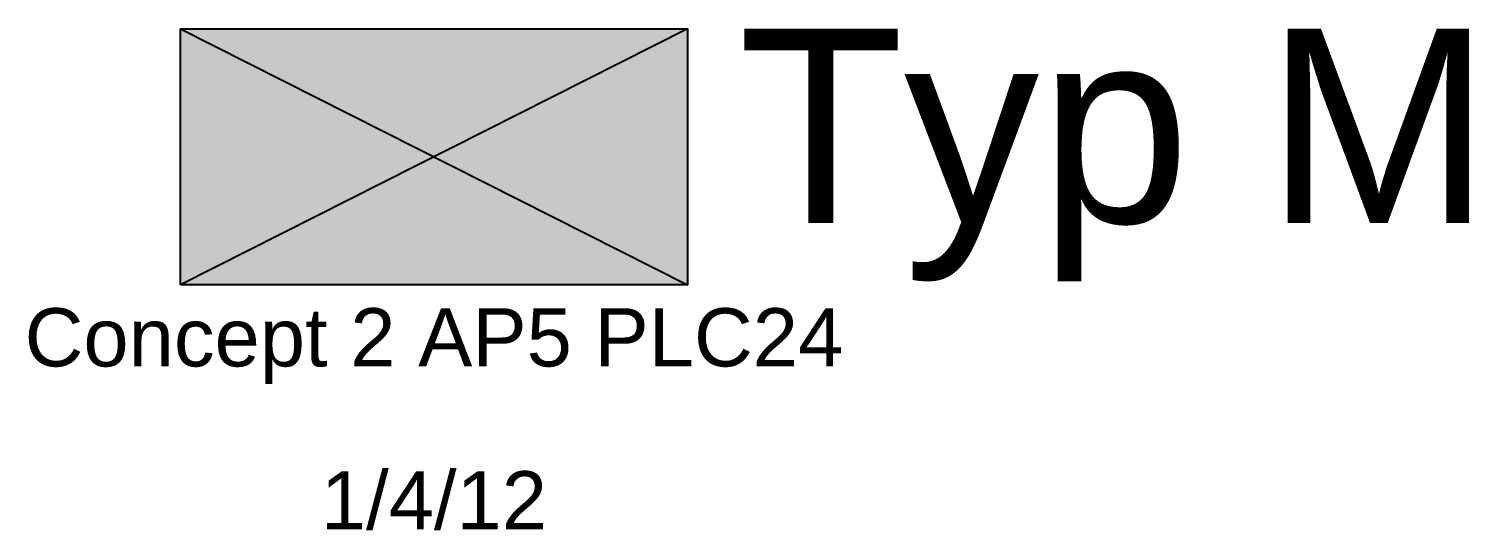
# Model space of a CAD drawing. Header units: millimetres. Extents: x -107261 to 64178, y -7557 to 117559.
# Drawn here: x -47849 to -45994, y 65294 to 65940 of the extents above; entities that cross this region are included whole.
import ezdxf
from ezdxf.enums import TextEntityAlignment as Align

# ---------------------------------------------------------------- set-up
doc = ezdxf.new("R2010")
doc.units = ezdxf.units.MM
for name, color, linetype in [('din_SIBEL_10_emergency_lighting', 90, 'Continuous'), ('din_SIBEL_31_color_white', 255, 'Continuous'), ('din_SIBEL_32_color_black', 250, 'Continuous'), ('din_SIBEL_33_color_yellow', 40, 'Continuous'), ('din_SIBEL_50_type_name', 90, 'Continuous'), ('din_SIBEL_51_typenumber', 90, 'Continuous'), ('din_SIBEL_52_info', 90, 'Continuous'), ('din_SIBEL_61_labeling', 90, 'Continuous')]:
    doc.layers.add(name, color=color, linetype=linetype)
doc.styles.get("Standard").update_dxf_attribs({"font": 'arial.ttf'})

# ---------------------------------------------------------------- blocks, each defined once
blk = doc.blocks.new('Standardblock_SL')
at = {"layer": 'din_SIBEL_31_color_white'}
h = blk.add_hatch(color=256, dxfattribs=at)
h.dxf.hatch_style = 1
h.paths.add_polyline_path([(-326.4, 0), (0, -165), (326.4, 0)])
h.paths.add_polyline_path([(326.4, -330), (0, -165), (-326.4, -330)])
at = {"layer": 'din_SIBEL_33_color_yellow'}
h = blk.add_hatch(color=256, dxfattribs=at)
h.dxf.hatch_style = 1
h.paths.add_polyline_path([(0, -165), (-326.4, 0), (-326.4, -330)])
h.paths.add_polyline_path([(326.4, -330), (326.4, 0), (0, -165)])
at = {"layer": 'din_SIBEL_32_color_black'}
for p, q in [((-326.4, 0), (326.4, -330)), ((326.4, 0), (-326.4, -330))]:
    blk.add_line(p, q, dxfattribs=at)
blk.add_lwpolyline([(-326.4, -330), (-326.4, 0), (326.4, 0), (326.4, -330)], close=True, dxfattribs=at)
blk = doc.blocks.new('din-Logo')
blk.add_lwpolyline([(-327.2, -330), (-327.2, -330), (-327.2, -330), (-327.2, -330)], close=True)
blk = doc.blocks.new('STANDARD_SL')
blk.add_blockref('din-Logo', (0, 0))
at = {"layer": 'din_SIBEL_10_emergency_lighting'}
blk.add_blockref('Standardblock_SL', (0, 0), dxfattribs=at)
at = {"layer": 'din_SIBEL_50_type_name', "flags": 9}
blk.add_attdef('TYPE', (-326.4, 18.1), '', height=25, dxfattribs=at)
at = {"layer": 'din_SIBEL_50_type_name', "flags": 8}
blk.add_attdef('TYPENAME', text='', height=75, dxfattribs=at).set_placement((0, -350), align=Align.TOP_CENTER)
at = {"layer": 'din_SIBEL_51_typenumber', "flags": 8}
blk.add_attdef('TYPENUMBER', text='', height=250, dxfattribs=at).set_placement((336.4, 0.9), align=Align.TOP_LEFT)
at = {"layer": 'din_SIBEL_52_info', "flags": 8}
blk.add_attdef('INFOTEXT', text='', height=75, dxfattribs=at).set_placement((0.9, -444.9), align=Align.TOP_CENTER)
at = {"layer": 'din_SIBEL_61_labeling', "flags": 8}
for tag, p in [('LABELING1', (0.9, -539.9)), ('LABELING2', (0.9, -634.9))]:
    blk.add_attdef(tag, text='', height=75, dxfattribs=at).set_placement(p, align=Align.TOP_CENTER)

msp = doc.modelspace()

# ---------------------------------------------------------------- block references
at = {"layer": 'din_SIBEL_10_emergency_lighting'}
ref = msp.add_blockref('STANDARD_SL', (-47326.9, 65940.4), dxfattribs=at)
ref.add_attrib('LABELING1', '1/4/12', dxfattribs={"layer": 'din_SIBEL_61_labeling', "height": 75, "flags": 8}).set_placement((-47326.9, 65370.4), align=Align.TOP_CENTER)
ref.add_attrib('TYPENAME', 'Concept 2 AP5 PLC24', dxfattribs={"layer": 'din_SIBEL_50_type_name', "height": 75, "flags": 8}).set_placement((-47326.9, 65580.4), align=Align.TOP_CENTER)
ref.add_attrib('TYPENUMBER', 'Typ M', dxfattribs={"layer": 'din_SIBEL_51_typenumber', "height": 250, "flags": 8}).set_placement((-46935.2, 65940.4), align=Align.TOP_LEFT)

doc.saveas('drawing.dxf')
